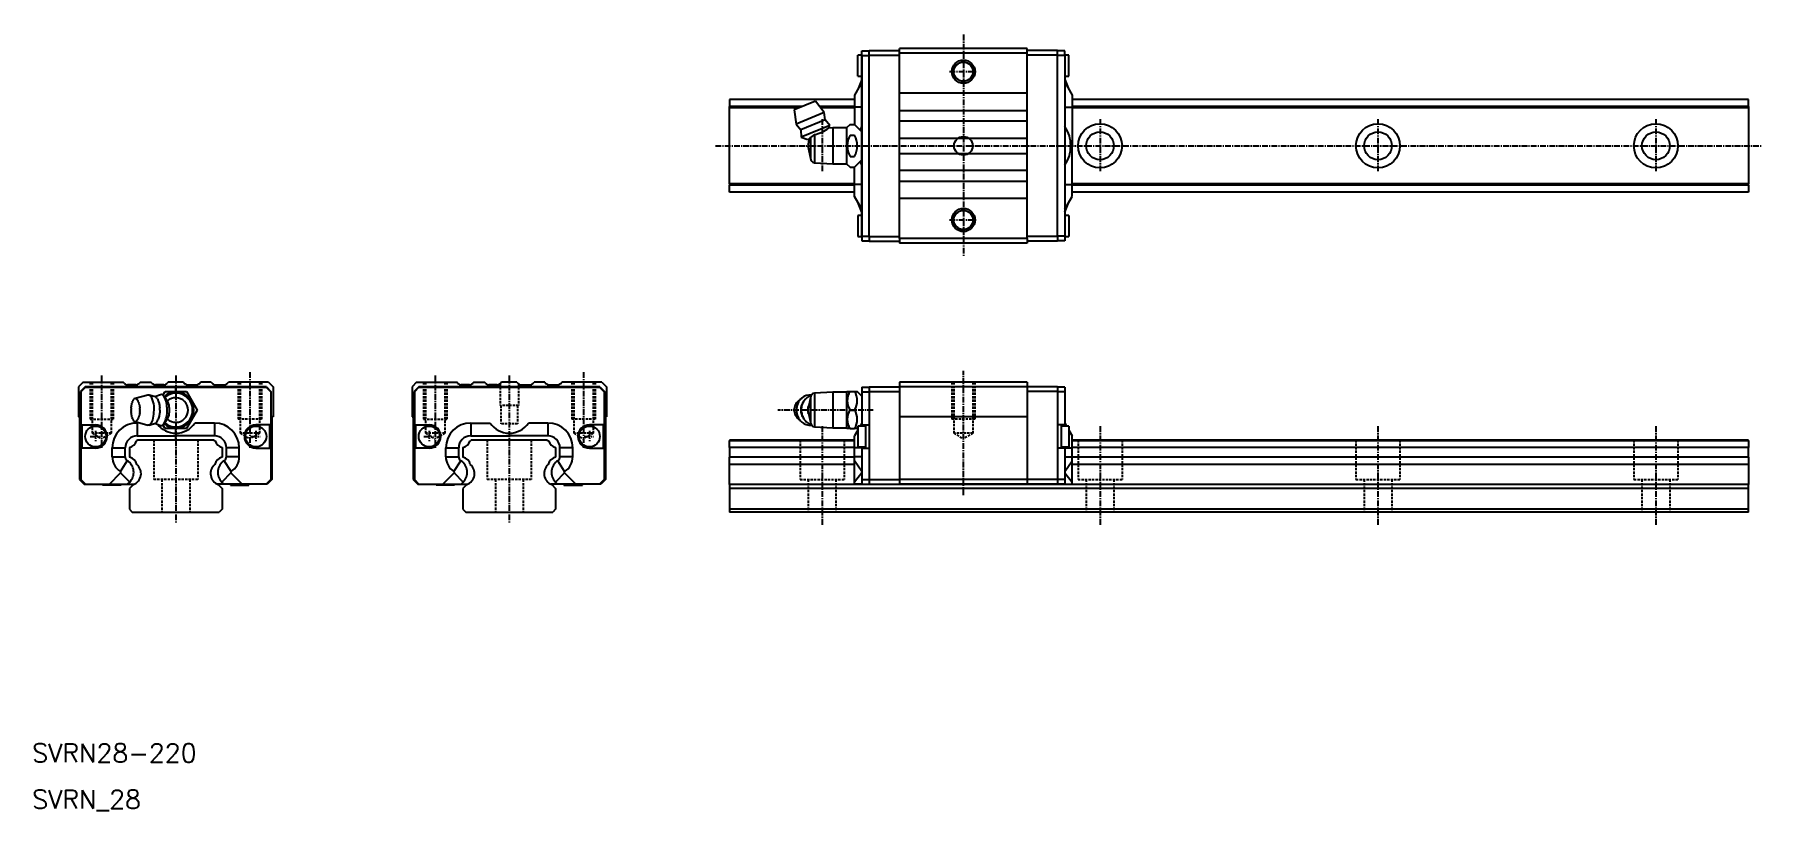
# Model space of a CAD drawing. Extents: x 11 to 384, y 10 to 177.
import ezdxf

# ---------------------------------------------------------------- set-up
doc = ezdxf.new("R2010")
doc.units = 0
doc.linetypes.add('CENTER', pattern=[2, 1.25, -0.25, 0.25, -0.25])
doc.linetypes.add('DASHED', pattern=[0.75, 0.5, -0.25])
doc.layers.get('0').update_dxf_attribs({"linetype": 'CONTINUOUS'})
doc.layers.add('CENTER', color=1, linetype='CENTER')
doc.styles.get("Standard").update_dxf_attribs({"font": 'txt.shx', "bigfont": 'bigfont.shx'})

msp = doc.modelspace()

# ---------------------------------------------------------------- linework, layer by layer
at = {"color": 7, "linetype": 'CONTINUOUS'}
for p, q in [((188.22, 168.05), (188.22, 172.55)), ((189.12, 172.55), (188.22, 172.55)), ((189.12, 173.5), (190.72, 173.5)), ((189.12, 173.5), (190.72, 173.5)), ((189.12, 172.5), (189.12, 173.5)), ((189.12, 172.5), (189.12, 173.5)), ((189.12, 153), (189.12, 172.5)), ((189.12, 172.5), (189.12, 153)), ((189.12, 172.5), (190.72, 172.5)), ((189.12, 172.5), (190.72, 172.5)), ((190.72, 172.55), (190.72, 173.55)), ((190.72, 173.55), (197.22, 173.55)), ((190.72, 133.45), (190.72, 172.55)), ((190.72, 172.55), (197.22, 172.55)), ((224.82, 174), (197.22, 174)), ((197.22, 173), (197.22, 174)), ((197.22, 133), (197.22, 173)), ((224.82, 173), (197.22, 173)), ((224.82, 173), (224.82, 174)), ((231.32, 173.55), (224.82, 173.55)), ((224.82, 133), (224.82, 173)), ((231.32, 172.55), (224.82, 172.55)), ((231.32, 172.55), (231.32, 173.55)), ((232.92, 173.5), (231.32, 173.5)), ((231.32, 133.45), (231.32, 172.55)), ((232.92, 172.5), (231.32, 172.5)), ((232.92, 172.5), (232.92, 173.5)), ((233.82, 172.55), (232.92, 172.55)), ((232.92, 172.5), (232.92, 133.5)), ((233.82, 168.05), (233.82, 172.55)), ((188.22, 168.05), (189.12, 168.05)), ((232.92, 168.05), (233.82, 168.05)), ((189.12, 166.7), (187.52, 163.93)), ((189.12, 166.7), (187.52, 163.93)), ((189.12, 167.33), (188.24, 165.17)), ((189.12, 167.33), (188.24, 165.17)), ((224.82, 164.35), (197.22, 164.35)), ((232.92, 167.33), (233.8, 165.17)), ((232.92, 166.7), (234.52, 163.93)), ((187.52, 163), (160.52, 163)), ((160.52, 163), (160.52, 161.48)), ((176.34, 161.48), (160.52, 161.48)), ((160.52, 161.2), (160.52, 161.48)), ((160.52, 144.8), (160.52, 161.2)), ((175.65, 161.2), (160.52, 161.2)), ((179.13, 162.64), (174.51, 160.73)), ((174.51, 160.73), (174.96, 157.67)), ((180.98, 160.16), (179.13, 162.64)), ((187.52, 161.48), (180, 161.48)), ((187.52, 161.2), (180.21, 161.2)), ((187.52, 163.93), (187.52, 161.33)), ((187.52, 163.93), (187.52, 161.33)), ((187.52, 161.33), (187.52, 157.6)), ((187.52, 161.33), (187.52, 157.6)), ((189.12, 161.33), (187.52, 161.33)), ((189.12, 161.33), (187.52, 161.33)), ((197.22, 160.65), (224.82, 160.65)), ((232.92, 161.33), (234.52, 161.33)), ((234.52, 163.93), (234.52, 161.33)), ((380.52, 163), (234.52, 163)), ((380.52, 161.48), (234.52, 161.48)), ((234.52, 161.33), (234.52, 153)), ((380.52, 161.2), (234.52, 161.2)), ((380.52, 161.48), (380.52, 163)), ((380.52, 161.48), (380.52, 161.2)), ((380.52, 161.2), (380.52, 144.8)), ((180.98, 160.16), (174.96, 157.67)), ((174.96, 157.67), (175.93, 156.44)), ((181.16, 158.61), (175.93, 156.44)), ((182.21, 157.42), (176.03, 154.86)), ((181.16, 158.61), (180.98, 160.16)), ((182.21, 157.42), (181.16, 158.61)), ((181.93, 156.82), (182.21, 157.42)), ((182.82, 156.87), (181.93, 156.82)), ((181.93, 156.82), (181.93, 156.82)), ((181.93, 156.82), (181.93, 156.82)), ((182.82, 156.87), (182.82, 149.12)), ((185.82, 156.87), (182.82, 156.87)), ((186.56, 157.62), (185.82, 156.87)), ((185.82, 156.87), (185.82, 149.12)), ((186.56, 157.62), (187.5, 157.62)), ((189.12, 156), (187.5, 157.62)), ((224.82, 158.35), (197.22, 158.35)), ((175.93, 156.44), (176.03, 154.86)), ((176.03, 154.86), (177.42, 154.36)), ((177.42, 154.36), (177.9, 154.55)), ((177.76, 154.5), (177.42, 153)), ((177.42, 153), (178.02, 150.35)), ((178.02, 154.81), (177.9, 154.55)), ((178.9, 155.45), (178.02, 154.81)), ((178.02, 154.81), (178.02, 150.35)), ((178.9, 155.45), (178.9, 149.36)), ((186.56, 155.31), (187.5, 155.31)), ((189.12, 133.5), (189.12, 153)), ((189.12, 153), (189.12, 133.5)), ((189.12, 153), (189.12, 133.5)), ((189.12, 153), (190.72, 153)), ((197.22, 154.65), (224.82, 154.65)), ((234.52, 153), (234.19, 153)), ((234.52, 144.67), (234.52, 153)), ((178.9, 149.36), (182.82, 149.12)), ((186.56, 150.69), (187.5, 150.69)), ((187.5, 148.38), (189.12, 150)), ((197.22, 151.35), (224.82, 151.35)), ((182.82, 149.12), (185.82, 149.12)), ((185.82, 149.12), (186.56, 148.38)), ((186.56, 148.38), (187.5, 148.38)), ((187.52, 144.67), (187.52, 148.4)), ((187.52, 144.67), (187.52, 148.4)), ((187.52, 144.67), (187.52, 148.4)), ((224.82, 147.65), (197.22, 147.65)), ((187.52, 144.8), (160.52, 144.8)), ((160.52, 144.8), (160.52, 144.52)), ((187.52, 144.52), (160.52, 144.52)), ((160.52, 143), (160.52, 144.52)), ((187.52, 143), (160.52, 143)), ((187.52, 142.07), (187.52, 144.67)), ((189.12, 144.67), (187.52, 144.67)), ((187.52, 142.07), (187.52, 144.67)), ((189.12, 144.67), (187.52, 144.67)), ((187.52, 142.07), (187.52, 144.67)), ((189.12, 144.67), (187.52, 144.67)), ((189.12, 139.3), (187.52, 142.07)), ((189.12, 139.3), (187.52, 142.07)), ((189.12, 139.3), (187.52, 142.07)), ((197.22, 145.35), (224.82, 145.35)), ((232.92, 144.67), (234.52, 144.67)), ((232.92, 139.3), (234.52, 142.07)), ((380.52, 144.8), (234.52, 144.8)), ((234.52, 142.07), (234.52, 144.67)), ((380.52, 144.52), (234.52, 144.52)), ((380.52, 143), (234.52, 143)), ((380.52, 144.52), (380.52, 144.8)), ((380.52, 144.52), (380.52, 143)), ((189.12, 138.67), (188.24, 140.83)), ((189.12, 138.67), (188.24, 140.83)), ((189.12, 138.67), (188.24, 140.83)), ((224.82, 141.65), (197.22, 141.65)), ((232.92, 138.67), (233.8, 140.83)), ((189.12, 137.95), (188.22, 137.95)), ((188.22, 137.95), (188.22, 133.45)), ((233.82, 137.95), (232.92, 137.95)), ((233.82, 137.95), (233.82, 133.45)), ((188.22, 133.45), (189.12, 133.45)), ((189.12, 133.5), (189.12, 132.5)), ((189.12, 133.5), (189.12, 132.5)), ((189.12, 133.5), (189.12, 132.5)), ((189.12, 133.5), (190.72, 133.5)), ((189.12, 133.5), (190.72, 133.5)), ((189.12, 133.5), (190.72, 133.5)), ((189.12, 132.5), (190.72, 132.5)), ((189.12, 132.5), (190.72, 132.5)), ((189.12, 132.5), (190.72, 132.5)), ((190.72, 133.45), (190.72, 132.45)), ((190.72, 133.45), (197.22, 133.45)), ((190.72, 132.45), (197.22, 132.45)), ((224.82, 133), (197.22, 133)), ((197.22, 133), (197.22, 132)), ((224.82, 132), (197.22, 132)), ((231.32, 133.45), (224.82, 133.45)), ((224.82, 133), (224.82, 132)), ((231.32, 132.45), (224.82, 132.45)), ((232.92, 133.5), (231.32, 133.5)), ((231.32, 133.45), (231.32, 132.45)), ((232.92, 132.5), (231.32, 132.5)), ((232.92, 133.5), (232.92, 132.5)), ((232.92, 133.45), (233.82, 133.45)), ((21, 102), (20, 101)), ((20, 101), (20, 94.5)), ((21.45, 101), (20.45, 100)), ((21.5, 100.9), (20.5, 99.9)), ((21.5, 100.9), (20.5, 99.9)), ((21, 102), (29.65, 102)), ((60.55, 101), (21.45, 101)), ((21.5, 100.9), (41, 100.9)), ((41, 100.9), (21.5, 100.9)), ((29.91, 101.74), (29.65, 102)), ((32.39, 101.45), (30.61, 101.45)), ((33.35, 102), (33.09, 101.74)), ((33.35, 102), (35.65, 102)), ((35.91, 101.74), (35.65, 102)), ((38.39, 101.45), (36.61, 101.45)), ((39.35, 102), (39.09, 101.74)), ((42.65, 102), (39.35, 102)), ((41, 100.9), (60.5, 100.9)), ((41, 100.9), (60.5, 100.9)), ((60.5, 100.9), (41, 100.9)), ((41, 100), (41, 100.9)), ((42.65, 102), (42.91, 101.74)), ((43.61, 101.45), (45.39, 101.45)), ((46.09, 101.74), (46.35, 102)), ((48.65, 102), (46.35, 102)), ((48.65, 102), (48.91, 101.74)), ((49.61, 101.45), (51.39, 101.45)), ((52.09, 101.74), (52.35, 102)), ((61, 102), (52.35, 102)), ((60.5, 100.9), (61.5, 99.9)), ((60.5, 100.9), (61.5, 99.9)), ((60.5, 100.9), (61.5, 99.9)), ((60.55, 101), (61.55, 100)), ((61, 102), (62, 101)), ((62, 101), (62, 94.5)), ((93, 102), (92, 101)), ((92, 101), (92, 94.5)), ((93.45, 101), (92.45, 100)), ((93.5, 100.9), (92.5, 99.9)), ((93.5, 100.9), (92.5, 99.9)), ((93, 102), (101.65, 102)), ((132.55, 101), (93.45, 101)), ((113, 100.9), (93.5, 100.9)), ((93.5, 100.9), (113, 100.9)), ((101.91, 101.74), (101.65, 102)), ((104.39, 101.45), (102.61, 101.45)), ((105.35, 102), (105.09, 101.74)), ((105.35, 102), (107.65, 102)), ((107.91, 101.74), (107.65, 102)), ((110.39, 101.45), (108.61, 101.45)), ((111.35, 102), (111.09, 101.74)), ((114.65, 102), (111.35, 102)), ((132.5, 100.9), (113, 100.9)), ((113, 100.9), (132.5, 100.9)), ((113, 100.9), (132.5, 100.9)), ((114.65, 102), (114.91, 101.74)), ((115.61, 101.45), (117.39, 101.45)), ((118.09, 101.74), (118.35, 102)), ((120.65, 102), (118.35, 102)), ((120.65, 102), (120.91, 101.74)), ((121.61, 101.45), (123.39, 101.45)), ((124.09, 101.74), (124.35, 102)), ((133, 102), (124.35, 102)), ((132.5, 100.9), (133.5, 99.9)), ((132.5, 100.9), (133.5, 99.9)), ((132.5, 100.9), (133.5, 99.9)), ((132.55, 101), (133.55, 100)), ((133, 102), (134, 101)), ((134, 101), (134, 94.5)), ((189.12, 100.9), (190.72, 100.9)), ((189.12, 100.9), (190.72, 100.9)), ((189.12, 100.9), (190.72, 100.9)), ((189.12, 100.9), (189.12, 99.9)), ((189.12, 100.9), (189.12, 99.9)), ((189.12, 100.9), (189.12, 99.9)), ((190.72, 101), (190.72, 100)), ((190.72, 101), (197.22, 101)), ((224.82, 102), (197.22, 102)), ((197.22, 102), (197.22, 101)), ((224.82, 101), (197.22, 101)), ((197.22, 101), (197.22, 94.5)), ((224.82, 102), (224.82, 101)), ((231.32, 101), (224.82, 101)), ((224.82, 101), (224.82, 94.5)), ((231.32, 101), (231.32, 100)), ((232.92, 100.9), (231.32, 100.9)), ((232.92, 100.9), (232.92, 99.9)), ((20.45, 100), (20.45, 81)), ((20.5, 99.9), (20.5, 92.8)), ((20.5, 99.9), (20.5, 92.8)), ((34.96, 99.24), (32.22, 98.49)), ((35.23, 99.24), (34.96, 99.24)), ((36.6, 98.82), (35.23, 99.24)), ((37.68, 99.31), (36.46, 98.86)), ((38.23, 99.2), (38.69, 100)), ((38.86, 98.42), (38.44, 98.98)), ((38.69, 100), (43.31, 100)), ((39.19, 97.93), (38.86, 98.42)), ((39.45, 97.43), (39.19, 97.93)), ((43.31, 100), (45.62, 96)), ((61.5, 99.9), (61.5, 92.8)), ((61.5, 99.9), (61.5, 92.8)), ((61.5, 99.9), (61.5, 92.8)), ((61.55, 100), (61.55, 81)), ((92.45, 100), (92.45, 81)), ((92.5, 99.9), (92.5, 92.8)), ((92.5, 99.9), (92.5, 92.8)), ((133.5, 99.9), (133.5, 92.8)), ((133.5, 99.9), (133.5, 92.8)), ((133.5, 99.9), (133.5, 92.8)), ((133.55, 100), (133.55, 81)), ((176.13, 98.58), (175.41, 97.98)), ((178.02, 98.65), (177.42, 96)), ((178.02, 98.65), (178.02, 93.35)), ((182.82, 99.88), (178.9, 99.64)), ((178.9, 99.64), (178.9, 92.36)), ((185.82, 99.88), (182.82, 99.88)), ((182.82, 99.88), (182.82, 92.13)), ((185.95, 100), (185.82, 99.88)), ((185.82, 99.88), (185.82, 92.13)), ((185.95, 100), (186.56, 100)), ((186.56, 100), (187.5, 100)), ((187.5, 100), (188.12, 100)), ((189.12, 99), (188.12, 100)), ((189.12, 99.9), (190.72, 99.9)), ((189.12, 99.9), (190.72, 99.9)), ((189.12, 99.9), (190.72, 99.9)), ((189.12, 99.9), (189.12, 92.8)), ((189.12, 99.9), (189.12, 92.8)), ((189.12, 99.9), (189.12, 92.8)), ((190.72, 100), (190.72, 81)), ((190.72, 100), (197.22, 100)), ((231.32, 100), (224.82, 100)), ((231.32, 100), (231.32, 81)), ((232.92, 99.9), (231.32, 99.9)), ((232.92, 99.9), (232.92, 92.8)), ((20, 94.5), (20.25, 94.5)), ((20.25, 94.5), (20.25, 81)), ((32.22, 93.51), (34.96, 92.76)), ((38.44, 93.02), (38.86, 93.58)), ((38.86, 93.58), (39.19, 94.07)), ((39.19, 94.07), (39.45, 94.57)), ((45.62, 96), (43.31, 92)), ((61.75, 94.5), (61.75, 81)), ((62, 94.5), (61.75, 94.5)), ((92, 94.5), (92.25, 94.5)), ((92.25, 94.5), (92.25, 81)), ((133.75, 94.5), (133.75, 81)), ((134, 94.5), (133.75, 94.5)), ((177.42, 96), (178.02, 93.35)), ((186.56, 96), (187.5, 96)), ((197.22, 94.5), (197.22, 81)), ((224.82, 94.5), (197.22, 94.5)), ((224.82, 94.5), (224.82, 81)), ((20.5, 92.8), (23.7, 92.8)), ((20.5, 92.8), (23.7, 92.8)), ((20.75, 92.8), (20.75, 87.8)), ((20.75, 92.8), (20.75, 87.8)), ((32.67, 93.2), (32.67, 90.43)), ((32.67, 90.43), (41, 90.43)), ((32.67, 90.43), (41, 90.43)), ((35.23, 92.76), (34.96, 92.76)), ((35.23, 92.76), (36.6, 93.18)), ((36.46, 93.14), (37.68, 92.69)), ((38.69, 92), (38.23, 92.8)), ((43.31, 92), (38.69, 92)), ((41, 91), (41, 92)), ((41, 90.43), (41, 91)), ((41, 90.43), (41, 91)), ((41, 90.43), (41, 91)), ((49.33, 90.43), (41, 90.43)), ((49.33, 90.43), (41, 90.43)), ((49.33, 90.43), (41, 90.43)), ((41, 89.5), (41, 90.43)), ((49.33, 93.2), (45.14, 93.2)), ((49.33, 93.2), (45.14, 93.2)), ((49.33, 93.2), (45.14, 93.2)), ((49.33, 93.2), (49.33, 90.43)), ((61.5, 92.8), (58.3, 92.8)), ((61.5, 92.8), (58.3, 92.8)), ((61.5, 92.8), (58.3, 92.8)), ((61.25, 92.8), (61.25, 87.8)), ((61.25, 92.8), (61.25, 87.8)), ((92.5, 92.8), (95.7, 92.8)), ((92.5, 92.8), (95.7, 92.8)), ((92.75, 92.8), (92.75, 87.8)), ((92.75, 92.8), (92.75, 87.8)), ((104.67, 93.2), (108.86, 93.2)), ((104.67, 93.2), (104.67, 90.43)), ((104.67, 90.43), (113, 90.43)), ((121.33, 90.43), (113, 90.43)), ((121.33, 93.2), (117.14, 93.2)), ((121.33, 93.2), (117.14, 93.2)), ((121.33, 93.2), (117.14, 93.2)), ((121.33, 93.2), (121.33, 90.43)), ((133.5, 92.8), (130.3, 92.8)), ((133.5, 92.8), (130.3, 92.8)), ((133.5, 92.8), (130.3, 92.8)), ((133.25, 92.8), (133.25, 87.8)), ((133.25, 92.8), (133.25, 87.8)), ((178.9, 92.36), (182.82, 92.13)), ((182.82, 92.13), (185.82, 92.13)), ((185.82, 92.13), (185.95, 92)), ((186.56, 92), (185.95, 92)), ((186.56, 92), (187.5, 92)), ((188.12, 92), (187.5, 92)), ((188.22, 91.64), (187.52, 90.43)), ((188.22, 91.64), (187.52, 90.43)), ((188.22, 91.64), (187.52, 90.43)), ((187.52, 87.83), (187.52, 90.43)), ((187.52, 87.83), (187.52, 90.43)), ((187.52, 87.83), (187.52, 90.43)), ((188.12, 92), (188.22, 92.1)), ((188.22, 92.55), (188.22, 88.05)), ((189.92, 92.55), (188.22, 92.55)), ((188.67, 92.55), (188.85, 92.73)), ((189.12, 93.2), (188.75, 92.55)), ((189.12, 93.2), (188.75, 92.55)), ((189.12, 93.2), (188.75, 92.55)), ((189.12, 92.8), (190.72, 92.8)), ((189.12, 92.8), (190.72, 92.8)), ((189.12, 92.8), (190.72, 92.8)), ((189.12, 92.55), (189.12, 92.8)), ((189.12, 92.55), (189.12, 92.8)), ((189.12, 92.55), (189.12, 92.8)), ((189.92, 92.8), (189.92, 87.8)), ((189.92, 92.8), (189.92, 87.8)), ((232.92, 92.8), (231.32, 92.8)), ((232.12, 92.8), (232.12, 87.8)), ((233.82, 92.55), (232.12, 92.55)), ((232.92, 93.2), (233.3, 92.55)), ((232.92, 92.55), (232.92, 92.8)), ((233.82, 92.55), (233.82, 88.05)), ((233.82, 91.64), (234.52, 90.43)), ((234.52, 87.83), (234.52, 90.43)), ((20.5, 87.8), (20.5, 81)), ((20.5, 87.8), (20.5, 81)), ((23.7, 87.8), (20.5, 87.8)), ((23.7, 87.8), (20.5, 87.8)), ((27.3, 85.92), (27.3, 87.83)), ((27.3, 85.92), (27.3, 87.83)), ((27.3, 87.83), (30.07, 87.83)), ((27.3, 85.92), (30.07, 85.92)), ((30.07, 85.92), (30.07, 87.83)), ((30.07, 85.92), (30.07, 87.83)), ((31, 87.94), (31, 85.86)), ((32.8, 89.5), (32.52, 89.34)), ((49.2, 89.5), (32.8, 89.5)), ((49.2, 89.5), (49.48, 89.34)), ((51, 87.94), (51, 85.86)), ((51.93, 85.92), (51.93, 87.83)), ((51.93, 85.92), (51.93, 87.83)), ((51.93, 85.92), (51.93, 87.83)), ((54.7, 87.83), (51.93, 87.83)), ((54.7, 85.92), (51.93, 85.92)), ((54.7, 85.92), (54.7, 87.83)), ((54.7, 85.92), (54.7, 87.83)), ((54.7, 85.92), (54.7, 87.83)), ((58.3, 87.8), (61.5, 87.8)), ((58.3, 87.8), (61.5, 87.8)), ((58.3, 87.8), (61.5, 87.8)), ((61.5, 87.8), (61.5, 81)), ((61.5, 87.8), (61.5, 81)), ((61.5, 87.8), (61.5, 81)), ((92.5, 87.8), (92.5, 81)), ((92.5, 87.8), (92.5, 81)), ((95.7, 87.8), (92.5, 87.8)), ((95.7, 87.8), (92.5, 87.8)), ((99.3, 85.92), (99.3, 87.83)), ((99.3, 87.83), (102.07, 87.83)), ((99.3, 85.92), (102.07, 85.92)), ((102.07, 85.92), (102.07, 87.83)), ((102.07, 85.92), (102.07, 87.83)), ((103, 87.94), (103, 85.86)), ((104.8, 89.5), (104.52, 89.34)), ((121.2, 89.5), (104.8, 89.5)), ((121.2, 89.5), (121.48, 89.34)), ((123, 87.94), (123, 85.86)), ((123.93, 85.92), (123.93, 87.83)), ((123.93, 85.92), (123.93, 87.83)), ((123.93, 85.92), (123.93, 87.83)), ((126.7, 87.83), (123.93, 87.83)), ((126.7, 85.92), (123.93, 85.92)), ((126.7, 85.92), (126.7, 87.83)), ((130.3, 87.8), (133.5, 87.8)), ((130.3, 87.8), (133.5, 87.8)), ((130.3, 87.8), (133.5, 87.8)), ((133.5, 87.8), (133.5, 81)), ((133.5, 87.8), (133.5, 81)), ((133.5, 87.8), (133.5, 81)), ((187.52, 89.5), (160.52, 89.5)), ((160.52, 89.5), (160.52, 89.34)), ((187.52, 89.34), (160.52, 89.34)), ((160.52, 87.94), (160.52, 89.34)), ((187.52, 87.94), (160.52, 87.94)), ((160.52, 87.94), (160.52, 85.86)), ((187.52, 85.86), (160.52, 85.86)), ((160.52, 84.24), (160.52, 85.86)), ((187.52, 85.92), (187.52, 87.83)), ((189.12, 87.83), (187.52, 87.83)), ((187.52, 85.92), (187.52, 87.83)), ((189.12, 87.83), (187.52, 87.83)), ((187.52, 85.92), (187.52, 87.83)), ((189.12, 87.83), (187.52, 87.83)), ((189.12, 85.92), (187.52, 85.92)), ((187.52, 85.07), (187.52, 85.92)), ((189.12, 85.92), (187.52, 85.92)), ((187.52, 85.07), (187.52, 85.92)), ((189.12, 85.92), (187.52, 85.92)), ((187.52, 85.07), (187.52, 85.92)), ((188.22, 88.05), (189.92, 88.05)), ((189.12, 87.8), (189.12, 88.05)), ((189.12, 87.8), (189.12, 88.05)), ((189.12, 87.8), (189.12, 88.05)), ((189.12, 87.8), (190.72, 87.8)), ((189.12, 87.8), (190.72, 87.8)), ((189.12, 87.8), (190.72, 87.8)), ((189.12, 87.8), (189.12, 81)), ((189.12, 87.8), (189.12, 81)), ((189.12, 87.8), (189.12, 81)), ((232.92, 87.8), (231.32, 87.8)), ((232.12, 88.05), (233.82, 88.05)), ((232.92, 87.8), (232.92, 88.05)), ((232.92, 87.83), (234.52, 87.83)), ((232.92, 87.8), (232.92, 81)), ((232.92, 85.92), (234.52, 85.92)), ((380.52, 89.5), (234.52, 89.5)), ((380.52, 89.34), (234.52, 89.34)), ((380.52, 87.94), (234.52, 87.94)), ((234.52, 85.92), (234.52, 87.83)), ((234.52, 85.07), (234.52, 85.92)), ((380.52, 85.86), (234.52, 85.86)), ((380.52, 89.34), (380.52, 89.5)), ((380.52, 89.34), (380.52, 87.94)), ((380.52, 85.86), (380.52, 87.94)), ((380.52, 85.86), (380.52, 84.24)), ((26.67, 80), (29.09, 82.42)), ((26.67, 80), (29.09, 82.42)), ((29.05, 82.73), (30.54, 85.07)), ((29.09, 82.42), (31.05, 80.46)), ((52.91, 82.42), (50.95, 80.46)), ((52.95, 82.73), (51.46, 85.07)), ((55.33, 80), (52.91, 82.42)), ((55.33, 80), (52.91, 82.42)), ((55.33, 80), (52.91, 82.42)), ((98.67, 80), (101.09, 82.42)), ((98.67, 80), (101.09, 82.42)), ((101.05, 82.73), (102.54, 85.07)), ((101.09, 82.42), (103.05, 80.46)), ((124.91, 82.42), (122.95, 80.46)), ((124.95, 82.73), (123.46, 85.07)), ((127.33, 80), (124.91, 82.42)), ((127.33, 80), (124.91, 82.42)), ((127.33, 80), (124.91, 82.42)), ((187.52, 84.24), (160.52, 84.24)), ((160.52, 79.95), (160.52, 84.24)), ((187.52, 80.46), (187.52, 85.07)), ((189.12, 82.73), (187.52, 85.07)), ((187.52, 80.46), (187.52, 85.07)), ((189.12, 82.73), (187.52, 85.07)), ((187.52, 80.46), (187.52, 85.07)), ((189.12, 82.73), (187.52, 85.07)), ((189.12, 82.42), (187.52, 80.46)), ((189.12, 82.42), (187.52, 80.46)), ((189.12, 82.42), (187.52, 80.46)), ((232.92, 82.73), (234.52, 85.07)), ((232.92, 82.42), (234.52, 80.46)), ((234.52, 80.46), (234.52, 85.07)), ((380.52, 84.24), (234.52, 84.24)), ((380.52, 84.24), (380.52, 79.95)), ((20.25, 81), (21.25, 80)), ((20.45, 81), (21.45, 80)), ((20.5, 81), (21.5, 80)), ((20.5, 81), (21.5, 80)), ((21.25, 80), (21.45, 80)), ((21.45, 80), (21.5, 80)), ((21.5, 80), (26.67, 80)), ((21.5, 80), (26.67, 80)), ((25.2, 80), (25.2, 79.8)), ((29.2, 79.8), (25.2, 79.8)), ((26.67, 80), (30.58, 80)), ((26.67, 80), (30.58, 80)), ((29.2, 79.8), (29.2, 80)), ((30.58, 80), (31.05, 80.46)), ((30.58, 80), (31.05, 80.46)), ((30.58, 80), (31.98, 80)), ((30.58, 80), (31.98, 80)), ((31.85, 79.95), (31, 79.1)), ((31, 79.1), (31, 74.6)), ((51.42, 80), (50.02, 80)), ((51.42, 80), (50.02, 80)), ((51.42, 80), (50.02, 80)), ((50.15, 79.95), (51, 79.1)), ((51.42, 80), (50.95, 80.46)), ((51.42, 80), (50.95, 80.46)), ((51.42, 80), (50.95, 80.46)), ((51, 79.1), (51, 74.6)), ((55.33, 80), (51.42, 80)), ((55.33, 80), (51.42, 80)), ((55.33, 80), (51.42, 80)), ((52.8, 80), (52.8, 79.8)), ((52.8, 79.8), (56.8, 79.8)), ((60.5, 80), (55.33, 80)), ((60.5, 80), (55.33, 80)), ((60.5, 80), (55.33, 80)), ((56.8, 79.8), (56.8, 80)), ((61.5, 81), (60.5, 80)), ((61.5, 81), (60.5, 80)), ((61.5, 81), (60.5, 80)), ((60.55, 80), (60.5, 80)), ((61.55, 81), (60.55, 80)), ((60.75, 80), (60.55, 80)), ((61.75, 81), (60.75, 80)), ((92.25, 81), (93.25, 80)), ((92.45, 81), (93.45, 80)), ((92.5, 81), (93.5, 80)), ((92.5, 81), (93.5, 80)), ((93.25, 80), (93.45, 80)), ((93.45, 80), (93.5, 80)), ((93.5, 80), (98.67, 80)), ((93.5, 80), (98.67, 80)), ((97.2, 80), (97.2, 79.8)), ((101.2, 79.8), (97.2, 79.8)), ((98.67, 80), (102.58, 80)), ((98.67, 80), (102.58, 80)), ((101.2, 79.8), (101.2, 80)), ((102.58, 80), (103.05, 80.46)), ((102.58, 80), (103.05, 80.46)), ((102.58, 80), (103.98, 80)), ((102.58, 80), (103.98, 80)), ((103.85, 79.95), (103, 79.1)), ((103, 79.1), (103, 74.6)), ((123.42, 80), (122.02, 80)), ((123.42, 80), (122.02, 80)), ((123.42, 80), (122.02, 80)), ((122.15, 79.95), (123, 79.1)), ((123.42, 80), (122.95, 80.46)), ((123.42, 80), (122.95, 80.46)), ((123.42, 80), (122.95, 80.46)), ((123, 79.1), (123, 74.6)), ((127.33, 80), (123.42, 80)), ((127.33, 80), (123.42, 80)), ((127.33, 80), (123.42, 80)), ((124.8, 80), (124.8, 79.8)), ((124.8, 79.8), (128.8, 79.8)), ((132.5, 80), (127.33, 80)), ((132.5, 80), (127.33, 80)), ((132.5, 80), (127.33, 80)), ((128.8, 79.8), (128.8, 80)), ((133.5, 81), (132.5, 80)), ((133.5, 81), (132.5, 80)), ((133.5, 81), (132.5, 80)), ((132.55, 80), (132.5, 80)), ((133.55, 81), (132.55, 80)), ((132.75, 80), (132.55, 80)), ((133.75, 81), (132.75, 80)), ((160.52, 79.95), (160.52, 79.1)), ((380.52, 79.95), (160.52, 79.95)), ((160.52, 79.1), (160.52, 74.6)), ((380.52, 79.1), (160.52, 79.1)), ((187.52, 80), (187.52, 80.46)), ((187.52, 80), (187.52, 80.46)), ((187.52, 80), (187.52, 80.46)), ((189.12, 80), (187.52, 80)), ((189.12, 80), (187.52, 80)), ((189.12, 80), (187.52, 80)), ((189.12, 81), (190.72, 81)), ((189.12, 81), (190.72, 81)), ((189.12, 81), (190.72, 81)), ((189.12, 81), (189.12, 80)), ((189.12, 81), (189.12, 80)), ((189.12, 81), (189.12, 80)), ((189.12, 80), (190.72, 80)), ((189.12, 80), (190.72, 80)), ((189.12, 80), (190.72, 80)), ((190.72, 81), (190.72, 80)), ((190.72, 81), (197.22, 81)), ((190.72, 80), (197.22, 80)), ((224.82, 81), (197.22, 81)), ((197.22, 81), (197.22, 80)), ((224.82, 80), (197.22, 80)), ((380.52, 79.95), (223.02, 79.95)), ((231.32, 81), (224.82, 81)), ((224.82, 81), (224.82, 80)), ((231.32, 80), (224.82, 80)), ((232.92, 81), (231.32, 81)), ((231.32, 81), (231.32, 80)), ((232.92, 80), (231.32, 80)), ((232.92, 81), (232.92, 80)), ((232.92, 80), (234.52, 80)), ((234.52, 80), (234.52, 80.46)), ((380.52, 79.1), (380.52, 79.95)), ((380.52, 74.6), (380.52, 79.1)), ((31, 74.6), (31.6, 74)), ((31.6, 74), (50.4, 74)), ((51, 74.6), (50.4, 74)), ((103, 74.6), (103.6, 74)), ((103.6, 74), (122.4, 74)), ((123, 74.6), (122.4, 74)), ((160.52, 74.6), (160.52, 74)), ((380.52, 74.6), (160.52, 74.6)), ((380.52, 74), (160.52, 74)), ((380.52, 74), (380.52, 74.6))]:
    msp.add_line(p, q, dxfattribs=at)
at = {"color": 3, "linetype": 'DASHED'}
for p, q in [((22.5, 102), (22.5, 94)), ((22.93, 102), (22.93, 91)), ((27.07, 102), (27.07, 91)), ((27.5, 102), (27.5, 94)), ((54.5, 102), (54.5, 94)), ((54.93, 102), (54.93, 91)), ((59.07, 102), (59.07, 91)), ((59.5, 102), (59.5, 94)), ((94.5, 102), (94.5, 94)), ((94.93, 102), (94.93, 91)), ((99.07, 102), (99.07, 91)), ((99.5, 102), (99.5, 94)), ((111, 101.66), (111, 97)), ((115, 101.66), (115, 97)), ((126.5, 102), (126.5, 94)), ((126.93, 102), (126.93, 91)), ((131.07, 102), (131.07, 91)), ((131.5, 102), (131.5, 94)), ((208.52, 102), (208.52, 94)), ((208.95, 102), (208.95, 91)), ((213.09, 102), (213.09, 91)), ((213.52, 102), (213.52, 94)), ((115, 97), (111, 97)), ((111.2, 97), (111.2, 93)), ((114.8, 97), (114.8, 93)), ((22.5, 94), (27.5, 94)), ((59.5, 94), (54.5, 94)), ((94.5, 94), (99.5, 94)), ((131.5, 94), (126.5, 94)), ((213.52, 94), (208.52, 94)), ((27.07, 91), (22.93, 91)), ((22.93, 91), (25, 89.81)), ((27.07, 91), (25, 89.81)), ((54.93, 91), (57, 89.81)), ((59.07, 91), (54.93, 91)), ((59.07, 91), (57, 89.81)), ((99.07, 91), (94.93, 91)), ((94.93, 91), (97, 89.81)), ((99.07, 91), (97, 89.81)), ((114.8, 93), (111.2, 93)), ((131.07, 91), (126.93, 91)), ((126.93, 91), (129, 89.81)), ((131.07, 91), (129, 89.81)), ((213.09, 91), (208.95, 91)), ((208.95, 91), (211.02, 89.81)), ((213.09, 91), (211.02, 89.81)), ((36.25, 89.5), (36.25, 81)), ((45.75, 89.5), (45.75, 81)), ((108.25, 89.5), (108.25, 81)), ((117.75, 89.5), (117.75, 81)), ((175.77, 89.5), (175.77, 81)), ((185.27, 89.5), (185.27, 81)), ((235.77, 89.5), (235.77, 81)), ((245.27, 89.5), (245.27, 81)), ((295.77, 89.5), (295.77, 81)), ((305.27, 89.5), (305.27, 81)), ((355.77, 89.5), (355.77, 81)), ((365.27, 89.5), (365.27, 81)), ((45.75, 81), (36.25, 81)), ((38, 81), (38, 74)), ((44, 81), (44, 74)), ((117.75, 81), (108.25, 81)), ((110, 81), (110, 74)), ((116, 81), (116, 74)), ((175.77, 81), (185.27, 81)), ((177.52, 81), (177.52, 74)), ((183.52, 81), (183.52, 74)), ((235.77, 81), (245.27, 81)), ((237.52, 81), (237.52, 74)), ((243.52, 81), (243.52, 74)), ((295.77, 81), (305.27, 81)), ((297.52, 81), (297.52, 74)), ((303.52, 81), (303.52, 74)), ((355.77, 81), (365.27, 81)), ((357.52, 81), (357.52, 74)), ((363.52, 81), (363.52, 74))]:
    msp.add_line(p, q, dxfattribs=at)
at = {"color": 3, "linetype": 'CONTINUOUS'}
for centre in [(211.02, 169), (211.02, 137)]:
    msp.add_circle(centre, 2.5, dxfattribs=at)
at = {"color": 7, "linetype": 'CONTINUOUS'}
for centre, radius in [((211.02, 169), 2.07), ((240.52, 153), 4.75), ((300.52, 153), 4.75), ((360.52, 153), 4.75), ((211.02, 153), 2), ((240.52, 153), 3), ((300.52, 153), 3), ((360.52, 153), 3), ((211.02, 137), 2.07), ((23.7, 90.3), 2.25), ((58.3, 90.3), 2.25), ((95.7, 90.3), 2.25), ((130.3, 90.3), 2.25)]:
    msp.add_circle(centre, radius, dxfattribs=at)
for centre, radius, start, end in [((177.48, 162.6), 7.29, 281.2292, 307.55), ((192.26, 154.49), 4.11, 139.8147, 151.2732), ((192.26, 154.49), 4.11, 139.8147, 151.2732), ((227.52, 153.22), 6.67, 358.1073, 36.0009), ((190.57, 153), 4.62, 150.0104, 209.9896), ((183.5, 153), 4.62, 330.0001, 29.9999), ((227.52, 152.78), 6.67, 323.9991, 1.8927), ((179.02, 150.35), 1, 180, 263.2229), ((192.26, 151.51), 4.11, 208.7268, 220.1853), ((192.26, 151.51), 4.11, 208.7268, 220.1853), ((192.26, 151.51), 4.11, 208.7268, 220.1853), ((30.61, 102.45), 1, 225, 270), ((32.39, 102.45), 1, 270, 315), ((36.61, 102.45), 1, 225, 270), ((38.39, 102.45), 1, 270, 315), ((43.61, 102.45), 1, 225, 270), ((45.39, 102.45), 1, 270, 315), ((49.61, 102.45), 1, 225, 270), ((51.39, 102.45), 1, 270, 315), ((102.61, 102.45), 1, 225, 270), ((104.39, 102.45), 1, 270, 315), ((108.61, 102.45), 1, 225, 270), ((110.39, 102.45), 1, 270, 315), ((115.61, 102.45), 1, 225, 270), ((117.39, 102.45), 1, 270, 315), ((121.61, 102.45), 1, 225, 270), ((123.39, 102.45), 1, 270, 315), ((27.16, 97.62), 4.32, 350.1836, 352.8665), ((33.11, 96.88), 1.68, 165.9229, 172.8665), ((25.94, 98.67), 5.71, 345.9229, 347.9835), ((33.01, 97.17), 1.51, 160.0922, 167.9835), ((9.74, 105.6), 23.24, 340.0922, 340.6158), ((32.77, 97.49), 1.18, 149.9462, 160.6158), ((33.84, 96.88), 2.41, 144.2871, 149.9462), ((32.28, 98), 0.49, 97.1639, 144.2871), ((32.17, 97.86), 0.628, 42.7713, 85.8209), ((31.34, 97.09), 1.76, 34.4113, 42.7713), ((31.66, 97.31), 1.37, 24.8028, 34.4113), ((27.34, 95.32), 6.13, 22.7591, 24.8028), ((31.3, 96.98), 1.84, 16.1339, 22.7591), ((-0.36, 87.82), 34.79, 15.7913, 16.1339), ((31.08, 96.71), 2.12, 10.2366, 15.7913), ((64.12, 102.68), 31.46, 190.2366, 190.607), ((34.82, 98.24), 1.08, 21.0278, 67.2834), ((15.26, 90.72), 22.03, 18.6519, 21.0278), ((32.15, 96.42), 4.21, 354.2322, 18.6519), ((36.01, 97.55), 1.39, 55.0676, 65.0564), ((36.44, 98.16), 0.646, 25.4744, 55.0676), ((57.46, 108.18), 22.64, 205.4744, 206.7542), ((36, 97.36), 1.4, 7.3483, 26.7542), ((62.44, 100.77), 25.26, 187.3483, 189.748), ((37.86, 98.83), 0.511, 60.8171, 110.5992), ((37.63, 98.42), 0.984, 34.9878, 60.8171), ((35.79, 97.13), 3.23, 7.3525, 34.9878), ((41, 96), 3.88, 229.2393, 130.7607), ((41, 96), 3.64, 229.0058, 130.9942), ((16.95, 94.7), 22.23, 3.3561, 7.3525), ((41, 96), 2.65, 226.8285, 133.1715), ((34.34, 96), 5.31, 344.3386, 15.6614), ((177.26, 95.99), 2.75, 156.3696, 179.7225), ((176.97, 96.11), 2.43, 129.9202, 156.3696), ((178.41, 96.01), 3.45, 155.8923, 180.1998), ((178.26, 96.08), 3.29, 130.7852, 155.8923), ((179.06, 95.99), 3.14, 141.4466, 179.7942), ((179.49, 96.02), 3.46, 163.2854, 180.3436), ((177.98, 96.4), 2.86, 85.1547, 130.7852), ((179.63, 95.98), 3.61, 146.9357, 163.2854), ((179.22, 96.25), 3.11, 109.6894, 146.9357), ((179.82, 96), 2.4, 154.7068, 179.7781), ((179.02, 98.65), 1, 96.7771, 180), ((189.49, 98), 3.54, 145.6279, 214.3721), ((184.58, 98), 3.54, 325.6279, 34.3721), ((33.18, 96.29), 1.81, 173.733, 180.0616), ((27.65, 96.28), 3.71, 356.9724, 0.0616), ((33.18, 95.99), 1.83, 176.9724, 183.2469), ((27.65, 95.68), 3.72, 0.1617, 3.2469), ((33.18, 95.69), 1.81, 180.1617, 186.4986), ((27.53, 96.91), 3.87, 353.733, 356.7047), ((27.51, 95.05), 3.89, 3.5403, 6.4986), ((33.16, 96.58), 1.77, 170.1836, 176.7047), ((33.16, 95.4), 1.77, 183.5403, 190.0814), ((27.12, 94.32), 4.37, 7.4277, 10.0814), ((33.11, 95.1), 1.67, 187.4277, 194.4141), ((25.77, 93.22), 5.9, 12.4183, 14.4141), ((33, 94.81), 1.5, 192.4183, 200.4132), ((-1.96, 81.8), 35.8, 20.0721, 20.4132), ((32.75, 94.48), 1.15, 200.0721, 211.1208), ((33.52, 94.95), 2.06, 211.1208, 217.8884), ((32.28, 93.98), 0.477, 217.8884, 242.119), ((32.23, 93.89), 0.381, 242.119, 267.2598), ((32.18, 94.11), 0.597, 273.2202, 298.7005), ((32.19, 94.1), 0.589, 298.7005, 314.972), ((31.47, 94.81), 1.59, 314.972, 324.4048), ((31.69, 94.66), 1.33, 324.4048, 334.4057), ((27.82, 96.51), 5.62, 334.4057, 336.6464), ((31.32, 95), 1.81, 336.6464, 343.3865), ((5.52, 102.7), 28.74, 343.3865, 343.8022), ((31.09, 95.27), 2.1, 343.8022, 349.4059), ((67.22, 88.52), 34.65, 169.0693, 169.4059), ((30.96, 96.47), 2.29, 5.5412, 10.607), ((30.96, 95.52), 2.28, 349.0693, 354.1585), ((49.45, 98.26), 16.29, 185.5412, 186.2483), ((49.81, 93.59), 16.67, 173.4671, 174.1585), ((30.89, 96.23), 2.37, 1.408, 6.2483), ((30.9, 95.76), 2.37, 353.4671, 358.3172), ((46.9, 95.29), 13.64, 177.4766, 178.3172), ((46.83, 96.62), 13.57, 181.408, 182.2531), ((30.87, 95.99), 2.4, 357.4766, 2.2531), ((34.07, 94.49), 2.08, 304.0454, 352.8838), ((-38.96, 103.61), 75.68, 352.8838, 354.2322), ((36.3, 93.97), 0.842, 290.5673, 338.4782), ((16.84, 101.65), 21.76, 338.4782, 340.7177), ((34.88, 95.34), 2.66, 340.7177, 1.156), ((42.47, 95.49), 4.94, 174.0912, 181.156), ((35.76, 96.19), 1.81, 354.0912, 9.748), ((32.95, 95.97), 6.23, 331.7244, 345.9353), ((34.03, 95.7), 5.12, 345.9353, 3.3561), ((177.14, 95.99), 2.63, 179.7225, 204.1854), ((177.06, 95.95), 2.53, 204.1854, 229.5249), ((178.52, 96.01), 3.56, 180.1998, 203.7081), ((178.18, 95.86), 3.19, 203.7081, 230.0021), ((206.82, 130.82), 48.38, 229.5249, 230.6346), ((178.91, 95.99), 2.98, 179.7942, 196.5767), ((179.79, 96.02), 3.76, 180.3436, 196.0273), ((179.15, 96.06), 3.23, 196.5767, 217.9131), ((178.03, 95.68), 2.95, 230.0021, 251.8623), ((179.38, 95.9), 3.33, 196.0273, 213.7038), ((179.4, 95.92), 3.36, 213.7038, 231.0042), ((179.12, 95.56), 2.9, 231.0042, 250.9998), ((179.88, 96.02), 2.46, 180.3823, 205.1326), ((179.02, 93.35), 1, 180, 263.2229), ((189.49, 94), 3.54, 145.6279, 214.3721), ((184.58, 94), 3.54, 325.6279, 34.3721), ((23.7, 90.3), 2.5, 270, 90), ((23.7, 90.3), 2.5, 270, 90), ((32.67, 87.83), 5.37, 90.0008, 179.9992), ((32.67, 87.83), 5.37, 90.0008, 179.9992), ((32.67, 87.83), 2.6, 90, 180), ((32.67, 87.83), 2.6, 90, 180), ((41, 96), 5, 218.0521, 269.9873), ((41, 96), 5, 218.0521, 269.9873), ((37.88, 93.59), 0.919, 257.7557, 277.7073), ((37.97, 92.92), 0.242, 277.7073, 306.3092), ((38.94, 91.59), 1.41, 120.5653, 126.3092), ((37.94, 93.29), 0.561, 300.5653, 331.7244), ((41, 96), 5, 270.0118, 325.9324), ((41, 96), 5, 270.0118, 325.9324), ((41, 96), 5, 270.0118, 325.9324), ((49.33, 87.83), 5.37, 0.0008, 89.9992), ((49.33, 87.83), 5.37, 0.0008, 89.9992), ((49.33, 87.83), 5.37, 0.0008, 89.9992), ((49.33, 87.83), 2.6, 0, 90), ((49.33, 87.83), 2.6, 0, 90), ((49.33, 87.83), 2.6, 0, 90), ((58.3, 90.3), 2.5, 90, 270), ((58.3, 90.3), 2.5, 90, 270), ((58.3, 90.3), 2.5, 90, 270), ((95.7, 90.3), 2.5, 270, 90), ((95.7, 90.3), 2.5, 270, 90), ((104.67, 87.83), 5.37, 90.0008, 179.9992), ((104.67, 87.83), 2.6, 90, 180), ((104.67, 87.83), 2.6, 90, 180), ((113, 96), 5, 214.0676, 269.9882), ((113, 96), 5, 270.0118, 325.9324), ((121.33, 87.83), 5.37, 0.0008, 89.9992), ((121.33, 87.83), 2.6, 0, 90), ((121.33, 87.83), 2.6, 0, 90), ((121.33, 87.83), 2.6, 0, 90), ((130.3, 90.3), 2.5, 90, 270), ((130.3, 90.3), 2.5, 90, 270), ((130.3, 90.3), 2.5, 90, 270), ((177.97, 95.5), 2.76, 251.8623, 275.2328), ((31.07, 85.92), 3.77, 180, 237.6682), ((31.07, 85.92), 3.77, 180, 237.6682), ((31.07, 85.92), 1, 180, 237.6682), ((31.07, 85.92), 1, 180, 237.6682), ((30.52, 89.98), 2.1, 283.2606, 342.1056), ((30.52, 83.82), 2.1, 11.6297, 76.7394), ((51.48, 83.82), 2.1, 103.2606, 168.3703), ((51.48, 89.98), 2.1, 197.8944, 256.7394), ((50.93, 85.92), 1, 302.3318, 0), ((50.93, 85.92), 1, 302.3318, 0), ((50.93, 85.92), 1, 302.3318, 0), ((50.93, 85.92), 3.77, 302.3318, 0), ((50.93, 85.92), 3.77, 302.3318, 0), ((50.93, 85.92), 3.77, 302.3318, 0), ((103.07, 85.92), 3.77, 180, 237.6682), ((103.07, 85.92), 3.77, 180, 237.6682), ((103.07, 85.92), 1, 180, 237.6682), ((103.07, 85.92), 1, 180, 237.6682), ((102.52, 89.98), 2.1, 283.2606, 342.1056), ((102.52, 83.82), 2.1, 11.6297, 76.7394), ((123.48, 83.82), 2.1, 103.2606, 168.3703), ((123.48, 89.98), 2.1, 197.8944, 256.7394), ((122.93, 85.92), 1, 302.3318, 0), ((122.93, 85.92), 1, 302.3318, 0), ((122.93, 85.92), 1, 302.3318, 0), ((122.93, 85.92), 3.77, 302.3318, 0), ((28.95, 82.56), 0.2, 315.0001, 57.6681), ((28.95, 82.56), 2.97, 315, 57.6682), ((28.95, 82.56), 2.97, 315, 57.6682), ((31, 82.3), 2.5, 289.8363, 50.9443), ((51, 82.3), 2.5, 129.0557, 250.1637), ((53.05, 82.56), 2.97, 122.3318, 225), ((53.05, 82.56), 2.97, 122.3318, 225), ((53.05, 82.56), 2.97, 122.3318, 225), ((53.05, 82.56), 0.2, 122.3318, 224.9999), ((100.95, 82.56), 0.2, 315.0001, 57.6681), ((100.95, 82.56), 2.97, 315, 57.6682), ((100.95, 82.56), 2.97, 315, 57.6682), ((103, 82.3), 2.5, 289.8363, 50.9443), ((123, 82.3), 2.5, 129.0557, 250.1637), ((125.05, 82.56), 2.97, 122.3318, 225), ((125.05, 82.56), 2.97, 122.3318, 225), ((125.05, 82.56), 2.97, 122.3318, 225), ((125.05, 82.56), 0.2, 122.3318, 224.9999)]:
    msp.add_arc(centre, radius, start, end, dxfattribs=at)
at = {"layer": 'CENTER', "color": 1, "linetype": 'CENTER'}
for p, q in [((211.02, 177), (211.02, 129)), ((208.02, 169), (214.02, 169)), ((180.52, 158.75), (180.52, 147.25)), ((240.52, 158.75), (240.52, 147.25)), ((300.52, 158.75), (300.52, 147.25)), ((360.52, 158.75), (360.52, 147.25)), ((157.52, 153), (383.52, 153)), ((208.02, 137), (214.02, 137)), ((211.02, 77.61), (211.02, 104.47)), ((25, 103.47), (25, 87.81)), ((41, 103.47), (41, 71.75)), ((57, 104.17), (57, 87.81)), ((97, 103.47), (97, 87.81)), ((113, 103.47), (113, 71.75)), ((129, 104.17), (129, 87.81)), ((191.53, 96), (170.99, 96)), ((22.55, 90.3), (24.65, 90.3)), ((23.7, 91.5), (23.7, 89.3)), ((57.15, 90.3), (59.25, 90.3)), ((58.3, 91.5), (58.3, 89.3)), ((94.55, 90.3), (96.65, 90.3)), ((95.7, 91.5), (95.7, 89.3)), ((129.15, 90.3), (131.25, 90.3)), ((130.3, 91.5), (130.3, 89.3)), ((180.52, 92.5), (180.52, 71)), ((240.52, 92.5), (240.52, 71)), ((300.52, 92.5), (300.52, 71)), ((360.52, 92.5), (360.52, 71))]:
    msp.add_line(p, q, dxfattribs=at)

# ---------------------------------------------------------------- texts
at = {"color": 7, "linetype": 'CONTINUOUS'}
for s, p in [('SVRN28-220', (10, 20)), ('SVRN_28', (10, 10))]:
    msp.add_text(s, height=4, dxfattribs=at).set_placement(p)

doc.saveas('drawing.dxf')
